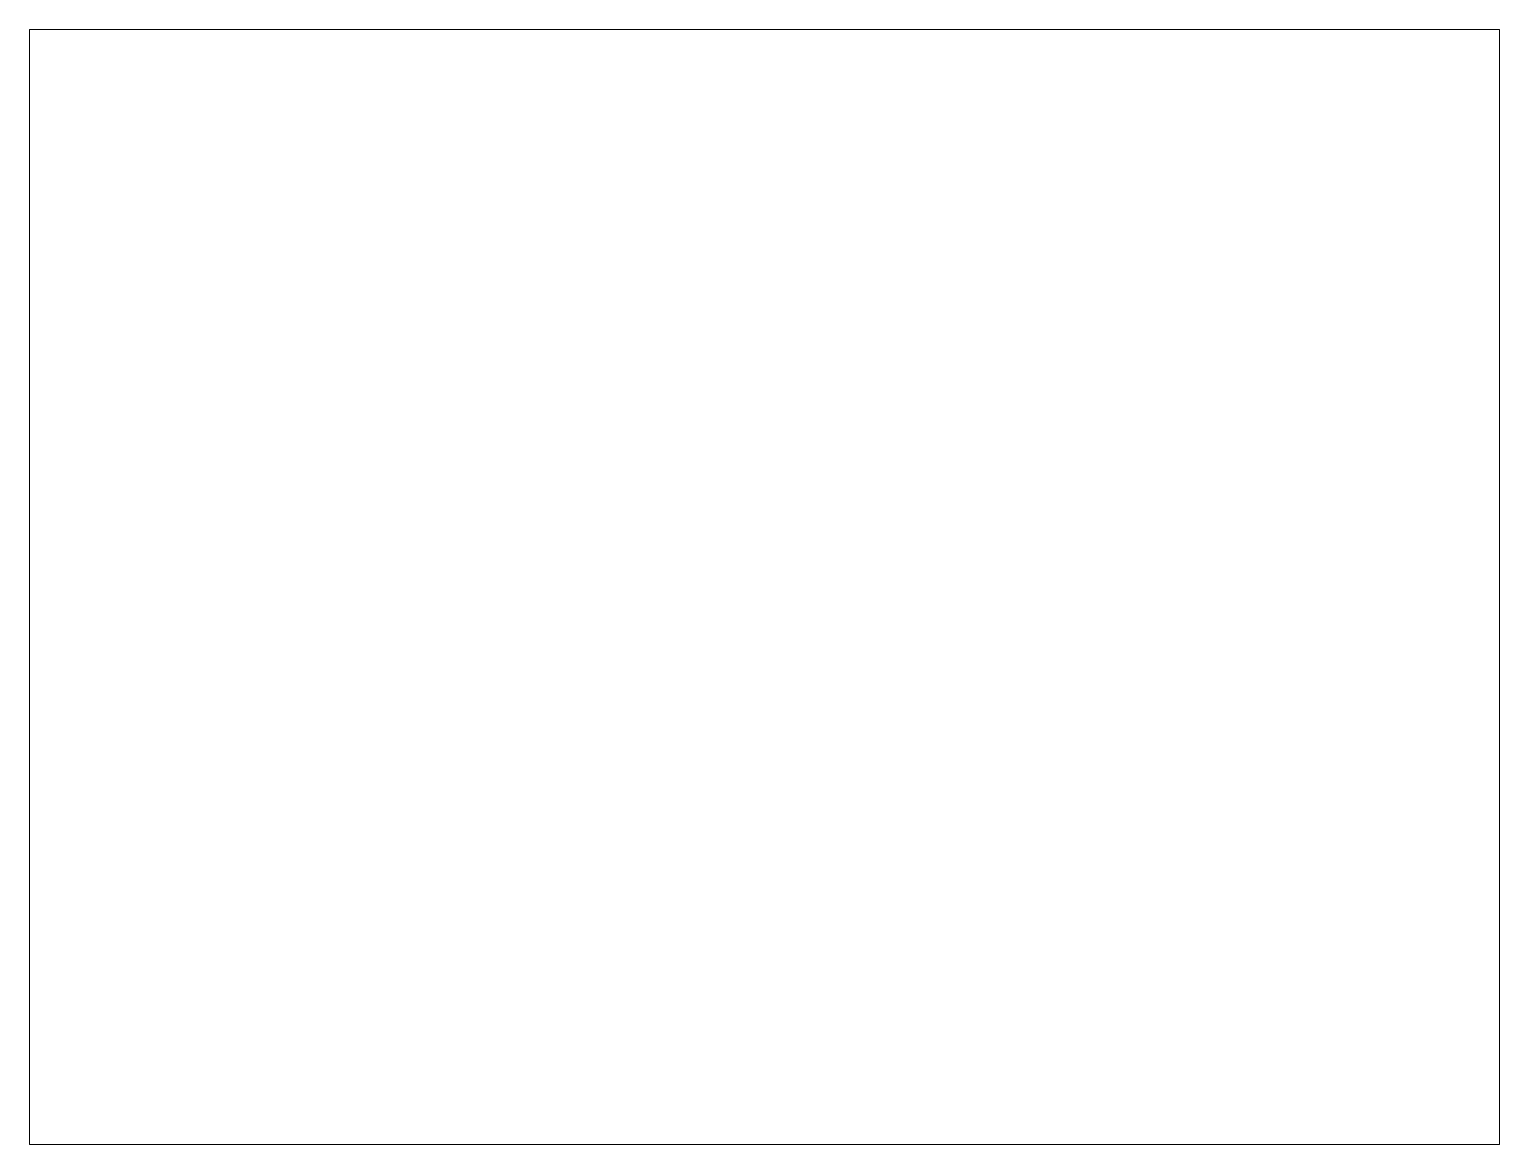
# Paper-space layout 'Layout1' of a CAD drawing. Header units: metres. Extents: x 26 to 231, y 20 to 176.
# The model-space entities are those that its viewports show. They can reach past a viewport. Long polylines and large blocks are cut down to what shows.
import ezdxf

# ---------------------------------------------------------------- set-up
doc = ezdxf.new("R2010")
doc.units = ezdxf.units.M
doc.linetypes.add('DASHED', pattern=[0.75, 0.5, -0.25])
doc.layers.add('Normschacht--T-_137_5_0', color=7, linetype='Continuous')
doc.layers.add('war_privat_bauwerk', color=7, linetype='DASHED')

# ---------------------------------------------------------------- blocks, each defined once
blk = doc.blocks.new('Normschacht--T-_137_5_0')
at = {"layer": 'Normschacht--T-_137_5_0', "color": 163, "linetype": 'Continuous', "true_color": 0x7e7ebd, "const_width": 0.001}
blk.add_lwpolyline([(0.419, -0.001), (0.416, -0.057), (0.405, -0.112), (0.386, -0.163), (0.361, -0.212), (0.331, -0.256), (0.296, -0.297), (0.256, -0.332), (0.211, -0.362), (0.163, -0.387), (0.111, -0.405), (0.056, -0.416), (0, -0.42), (-0.056, -0.416), (-0.111, -0.405), (-0.163, -0.386), (-0.212, -0.361), (-0.256, -0.332), (-0.296, -0.297), (-0.331, -0.256), (-0.361, -0.212), (-0.386, -0.163), (-0.405, -0.111), (-0.416, -0.057), (-0.419, 0), (-0.416, 0.056), (-0.405, 0.111), (-0.386, 0.163), (-0.361, 0.211), (-0.331, 0.255), (-0.296, 0.295), (-0.256, 0.331), (-0.211, 0.361), (-0.163, 0.385), (-0.111, 0.404), (-0.057, 0.415), (0, 0.419), (0.056, 0.415), (0.111, 0.404), (0.163, 0.386), (0.212, 0.361), (0.256, 0.331), (0.296, 0.296), (0.332, 0.255), (0.362, 0.211), (0.386, 0.163), (0.405, 0.111), (0.416, 0.056), (0.419, -0.001)], dxfattribs=at)

msp = doc.modelspace()

# ---------------------------------------------------------------- block references
at = {"layer": 'war_privat_bauwerk', "color": 173, "lineweight": 0}
msp.add_blockref('Normschacht--T-_137_5_0', (2810772.71, 1184049.43), dxfattribs=at)

psp = doc.layouts.get("Layout1")

# ---------------------------------------------------------------- viewports
at = {"layer": '0', "view_target_point": (370776.43, 310629.57)}
psp.add_viewport(center=(128.5, 97.5), size=(205.6, 156), view_center_point=(2440110.08, 873350.15), view_height=668.0063, dxfattribs=at)

doc.saveas('drawing.dxf')
